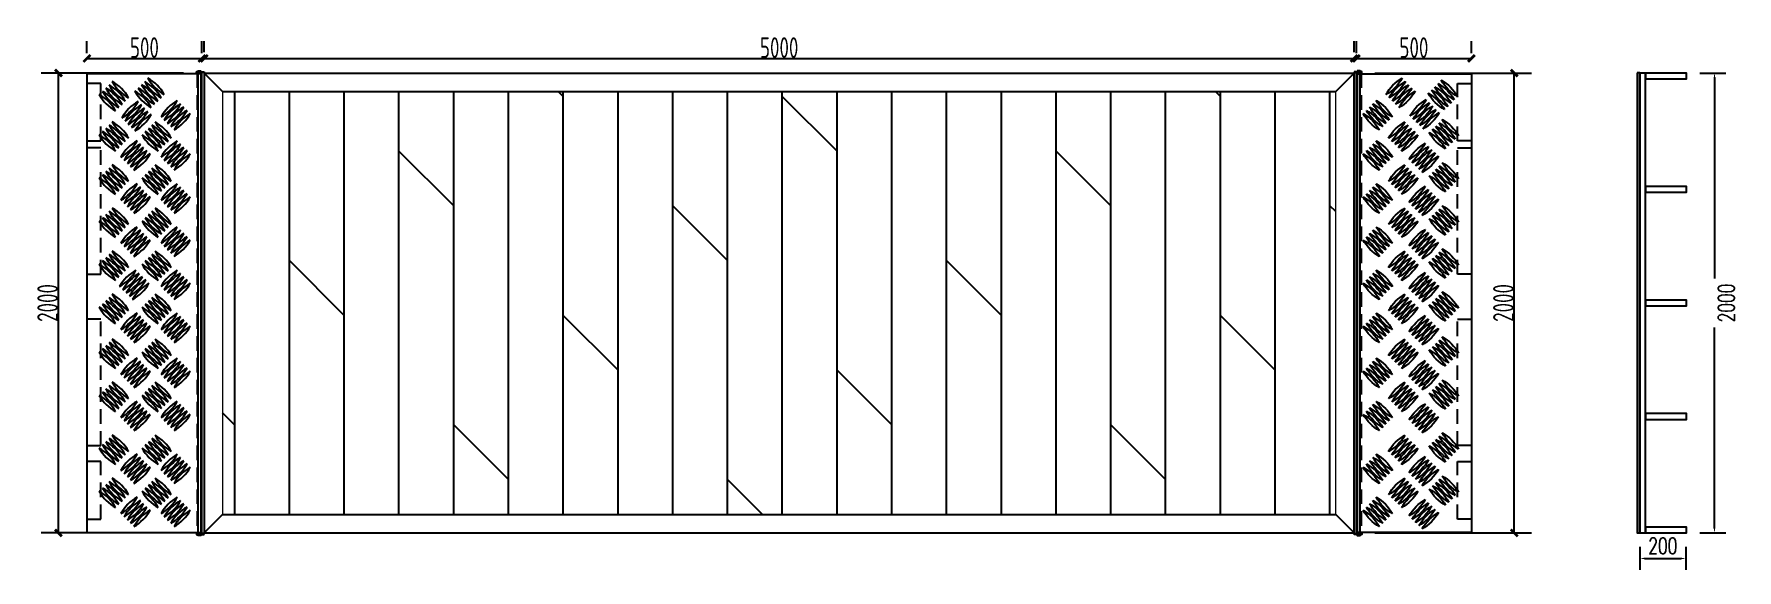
# Model space of a CAD drawing. Header units: millimetres. Extents: x -1546798 to -962116, y 1297493 to 1531173.
# Drawn here: x -1287169 to -1279764, y 1320704 to 1323034 of the extents above; entities that cross this region are included whole.
import ezdxf

# ---------------------------------------------------------------- set-up
doc = ezdxf.new("R2010")
doc.units = ezdxf.units.MM
doc.header["$LTSCALE"] = 10
doc.linetypes.add('DASHED2', pattern=[9.525, 6.35, -3.175])
doc.layers.get('0').update_dxf_attribs({"linetype": 'CONTINUOUS'})
doc.layers.get('DEFPOINTS').update_dxf_attribs({"linetype": 'CONTINUOUS'})
doc.layers.add('W-STEEL_FRAME钢架', color=3, linetype='CONTINUOUS')
doc.layers.add('木地板', color=32, linetype='CONTINUOUS')
doc.styles.get("Standard").update_dxf_attribs({"font": 'tssdeng.shx', "width": 0.7, "bigfont": 'hztxt.shx'})
doc.styles.add('STANDARD_T3', font='simplex.shx', dxfattribs={"width": 0.7, "bigfont": 'gbcbig.shx'})
doc.dimstyles.new('W&&20', dxfattribs={"dimtxt": 70, "dimasz": 20, "dimexe": 50, "dimexo": 60, "dimgap": 20, "dimtad": 1, "dimdec": 0, "dimzin": 0, "dimdsep": 46, "dimtxsty": 'STANDARD_T3', "dimcen": 0.09, "dimclrd": 1, "dimclre": 1, "dimclrt": 7, "dimazin": 2, "dimtfac": 1, "dimtdec": 0, "dimtix": 1, "dimtmove": 2, "dimatfit": 3, "dimfxl": 100, "dimtolj": 1, "dimtzin": 0, "dimarcsym": 0})
doc.dimstyles.new('W__30', dxfattribs={"dimtxt": 90, "dimasz": 30, "dimexe": 75, "dimexo": 90, "dimgap": 2, "dimtad": 1, "dimdec": 0, "dimzin": 0, "dimdsep": 46, "dimtxsty": 'Standard', "dimblk": 'ARCHTICK', "dimcen": 0.09, "dimclrd": 1, "dimclre": 1, "dimclrt": 2, "dimadec": 0, "dimazin": 0, "dimtfac": 1, "dimtdec": 0, "dimtix": 1, "dimtmove": 2, "dimatfit": 3, "dimldrblk": 'ARCHTICK', "dimfxl": 1, "dimtolj": 1, "dimtzin": 0, "dimarcsym": 0})

# ---------------------------------------------------------------- blocks, each defined once
blk = doc.blocks.new('*U246')
for centre, start, end in [((175.1, 0), 164.06078, 195.93922), ((-175.1, 0), 344.06078, 15.93922)]:
    blk.add_arc(centre, 182.1, start, end)
blk = doc.blocks.new('*U247')
at = {"color": 0, "linetype": 'ByBlock', "lineweight": -2, "transparency": 16777216}
for p in [(0, 0), (20, 0), (40, 0), (60, 0), (80, 0)]:
    blk.add_blockref('*U246', p, dxfattribs=at)
blk = doc.blocks.new('*U250')
for centre, start, end in [((175.1, 0), 164.06078, 195.93922), ((-175.1, 0), 344.06078, 15.93922)]:
    blk.add_arc(centre, 182.1, start, end)
blk = doc.blocks.new('*U251')
at = {"color": 0, "linetype": 'ByBlock', "lineweight": -2, "transparency": 16777216}
for p in [(0, 0), (20, 0), (40, 0), (60, 0), (80, 0)]:
    blk.add_blockref('*U250', p, dxfattribs=at)
blk = doc.blocks.new('*U252')
for centre, start, end in [((175.1, 0), 164.06078, 195.93922), ((-175.1, 0), 344.06078, 15.93922)]:
    blk.add_arc(centre, 182.1, start, end)
blk = doc.blocks.new('*U253')
at = {"color": 0, "linetype": 'ByBlock', "lineweight": -2, "transparency": 16777216}
for p in [(0, 0), (20, 0), (40, 0), (60, 0), (80, 0)]:
    blk.add_blockref('*U252', p, dxfattribs=at)
blk = doc.blocks.new('*U248')
for centre, start, end in [((175.1, 0), 164.06078, 195.93922), ((-175.1, 0), 344.06078, 15.93922)]:
    blk.add_arc(centre, 182.1, start, end)
blk = doc.blocks.new('*U249')
at = {"color": 0, "linetype": 'ByBlock', "lineweight": -2, "transparency": 16777216}
for p in [(0, 0), (20, 0), (40, 0), (60, 0), (80, 0)]:
    blk.add_blockref('*U248', p, dxfattribs=at)
blk = doc.blocks.new('_ARCHTICK')
at = {"color": 0, "linetype": 'ByBlock', "const_width": 0.4}
blk.add_lwpolyline([(-0.5, -0.5), (0.5, 0.5)], dxfattribs=at)
blk = doc.blocks.new('*D272')
at = {"layer": 'DEFPOINTS', "color": 0, "transparency": 16777216}
for p in [(-1287062.7, 1322864.7), (-1286428.9, 1322864.7), (-1286428.9, 1320864.7)]:
    blk.add_point(p, dxfattribs=at)
at = {"layer": 'W-STEEL_FRAME钢架', "color": 1, "lineweight": -2, "transparency": 16777216}
for p, q in [((-1286518.9, 1322864.7), (-1287137.7, 1322864.7)), ((-1287062.7, 1320864.7), (-1287062.7, 1322864.7)), ((-1286518.9, 1320864.7), (-1287137.7, 1320864.7))]:
    blk.add_line(p, q, dxfattribs=at)
at = {"layer": 'W-STEEL_FRAME钢架', "color": 1, "lineweight": -2, "transparency": 16777216, "xscale": 30, "yscale": 30, "zscale": 30}
for p, rotation in [((-1287062.7, 1322864.7), 90), ((-1287062.7, 1320864.7), 270)]:
    blk.add_blockref('_ARCHTICK', p, dxfattribs=dict(at, rotation=rotation))
at = {"layer": 'W-STEEL_FRAME钢架', "color": 2, "transparency": 16777216, "insert": (-1287109.7, 1321864.7), "char_height": 90, "attachment_point": 5, "rotation": 90}
blk.add_mtext('\\A1;2000', dxfattribs=at)
blk = doc.blocks.new('*U255')
at = {"color": 8, "linetype": 'Continuous'}
for p, q in [((-1.3, 2.4), (-2.7, 1.2)), ((0, 1.9), (0, -1.9)), ((-1.3, -2.4), (-2.7, -1.2))]:
    blk.add_line(p, q, dxfattribs=at)
at = {"color": 7, "linetype": 'Continuous'}
for p, q in [((24, 1.9), (0, 1.9)), ((0, 0), (25.6, 0)), ((24, 1.9), (24, 0)), ((25.6, -1.9), (25.6, 0)), ((0, -1.9), (25.6, -1.9))]:
    blk.add_line(p, q, dxfattribs=at)
for centre, radius, start, end in [((-4.1, 0), 3.7, 41.31782, 318.68218), ((-4.1, 0), 1.85, 41.31782, 318.68218), ((0, 3.6), 3.59, 221.31782, 270), ((0, -3.6), 3.59, 90, 138.68218), ((0, 3.6), 1.74, 221.31782, 270), ((0, -3.6), 1.74, 90, 138.68218)]:
    blk.add_arc(centre, radius, start, end, dxfattribs=at)
blk = doc.blocks.new('*D265')
at = {"layer": 'DEFPOINTS', "color": 0, "transparency": 16777216}
for p in [(-1286438.9, 1322928.1), (-1286938.9, 1322861.7), (-1286438.9, 1322861.7)]:
    blk.add_point(p, dxfattribs=at)
at = {"layer": 'W-STEEL_FRAME钢架', "color": 1, "lineweight": -2, "transparency": 16777216}
for p, q in [((-1286938.9, 1322951.7), (-1286938.9, 1323003.1)), ((-1286438.9, 1322951.7), (-1286438.9, 1323003.1)), ((-1286938.9, 1322928.1), (-1286438.9, 1322928.1))]:
    blk.add_line(p, q, dxfattribs=at)
at = {"layer": 'W-STEEL_FRAME钢架', "color": 1, "lineweight": -2, "transparency": 16777216, "xscale": 30, "yscale": 30, "zscale": 30, "rotation": 180}
blk.add_blockref('_ARCHTICK', (-1286938.9, 1322928.1), dxfattribs=at)
at = {"layer": 'W-STEEL_FRAME钢架', "color": 1, "lineweight": -2, "transparency": 16777216, "xscale": 30, "yscale": 30, "zscale": 30}
blk.add_blockref('_ARCHTICK', (-1286438.9, 1322928.1), dxfattribs=at)
at = {"layer": 'W-STEEL_FRAME钢架', "color": 2, "transparency": 16777216, "insert": (-1286688.9, 1322975.1), "char_height": 90, "attachment_point": 5}
blk.add_mtext('\\A1;500', dxfattribs=at)
blk = doc.blocks.new('*U256')
at = {"color": 8, "linetype": 'Continuous'}
for p, q in [((-1.3, 2.4), (-2.7, 1.2)), ((0, 1.9), (0, -1.9)), ((-1.3, -2.4), (-2.7, -1.2))]:
    blk.add_line(p, q, dxfattribs=at)
at = {"color": 7, "linetype": 'Continuous'}
for p, q in [((24, 1.9), (0, 1.9)), ((0, 0), (25.6, 0)), ((24, 1.9), (24, 0)), ((25.6, -1.9), (25.6, 0)), ((0, -1.9), (25.6, -1.9))]:
    blk.add_line(p, q, dxfattribs=at)
for centre, radius, start, end in [((-4.1, 0), 3.7, 41.31782, 318.68218), ((-4.1, 0), 1.85, 41.31782, 318.68218), ((0, 3.6), 3.59, 221.31782, 270), ((0, -3.6), 3.59, 90, 138.68218), ((0, 3.6), 1.74, 221.31782, 270), ((0, -3.6), 1.74, 90, 138.68218)]:
    blk.add_arc(centre, radius, start, end, dxfattribs=at)
blk = doc.blocks.new('*D259')
at = {"layer": 'DEFPOINTS', "color": 0, "transparency": 16777216}
for p in [(-1281428.9, 1322864.7), (-1280732.6, 1322864.7), (-1281428.9, 1320864.7)]:
    blk.add_point(p, dxfattribs=at)
at = {"layer": 'W-STEEL_FRAME钢架', "color": 1, "lineweight": -2, "transparency": 16777216}
for p, q in [((-1281338.9, 1322864.7), (-1280657.6, 1322864.7)), ((-1280732.6, 1320864.7), (-1280732.6, 1322864.7)), ((-1281338.9, 1320864.7), (-1280657.6, 1320864.7))]:
    blk.add_line(p, q, dxfattribs=at)
at = {"layer": 'W-STEEL_FRAME钢架', "color": 1, "lineweight": -2, "transparency": 16777216, "xscale": 30, "yscale": 30, "zscale": 30}
for p, rotation in [((-1280732.6, 1322864.7), 90), ((-1280732.6, 1320864.7), 270)]:
    blk.add_blockref('_ARCHTICK', p, dxfattribs=dict(at, rotation=rotation))
at = {"layer": 'W-STEEL_FRAME钢架', "color": 2, "transparency": 16777216, "insert": (-1280779.6, 1321864.7), "char_height": 90, "attachment_point": 5, "rotation": 90}
blk.add_mtext('\\A1;2000', dxfattribs=at)
blk = doc.blocks.new('*U257')
at = {"color": 8, "linetype": 'Continuous'}
for p, q in [((-1.3, 2.4), (-2.7, 1.2)), ((0, 1.9), (0, -1.9)), ((-1.3, -2.4), (-2.7, -1.2))]:
    blk.add_line(p, q, dxfattribs=at)
at = {"color": 7, "linetype": 'Continuous'}
for p, q in [((24, 1.9), (0, 1.9)), ((0, 0), (25.6, 0)), ((24, 1.9), (24, 0)), ((25.6, -1.9), (25.6, 0)), ((0, -1.9), (25.6, -1.9))]:
    blk.add_line(p, q, dxfattribs=at)
for centre, radius, start, end in [((-4.1, 0), 3.7, 41.31782, 318.68218), ((-4.1, 0), 1.85, 41.31782, 318.68218), ((0, 3.6), 3.59, 221.31782, 270), ((0, -3.6), 3.59, 90, 138.68218), ((0, 3.6), 1.74, 221.31782, 270), ((0, -3.6), 1.74, 90, 138.68218)]:
    blk.add_arc(centre, radius, start, end, dxfattribs=at)
blk = doc.blocks.new('*U258')
at = {"color": 8, "linetype": 'Continuous'}
for p, q in [((-1.3, 2.4), (-2.7, 1.2)), ((0, 1.9), (0, -1.9)), ((-1.3, -2.4), (-2.7, -1.2))]:
    blk.add_line(p, q, dxfattribs=at)
at = {"color": 7, "linetype": 'Continuous'}
for p, q in [((24, 1.9), (0, 1.9)), ((0, 0), (25.6, 0)), ((24, 1.9), (24, 0)), ((25.6, -1.9), (25.6, 0)), ((0, -1.9), (25.6, -1.9))]:
    blk.add_line(p, q, dxfattribs=at)
for centre, radius, start, end in [((-4.1, 0), 3.7, 41.31782, 318.68218), ((-4.1, 0), 1.85, 41.31782, 318.68218), ((0, 3.6), 3.59, 221.31782, 270), ((0, -3.6), 3.59, 90, 138.68218), ((0, 3.6), 1.74, 221.31782, 270), ((0, -3.6), 1.74, 90, 138.68218)]:
    blk.add_arc(centre, radius, start, end, dxfattribs=at)
blk = doc.blocks.new('*D266')
at = {"layer": 'DEFPOINTS', "color": 0, "transparency": 16777216}
for p in [(-1281428.9, 1322928.1), (-1286428.9, 1322864.7), (-1281428.9, 1322864.7)]:
    blk.add_point(p, dxfattribs=at)
at = {"layer": 'W-STEEL_FRAME钢架', "color": 1, "lineweight": -2, "transparency": 16777216}
for p, q in [((-1286428.9, 1322954.7), (-1286428.9, 1323003.1)), ((-1281428.9, 1322954.7), (-1281428.9, 1323003.1)), ((-1286428.9, 1322928.1), (-1281428.9, 1322928.1))]:
    blk.add_line(p, q, dxfattribs=at)
at = {"layer": 'W-STEEL_FRAME钢架', "color": 1, "lineweight": -2, "transparency": 16777216, "xscale": 30, "yscale": 30, "zscale": 30, "rotation": 180}
blk.add_blockref('_ARCHTICK', (-1286428.9, 1322928.1), dxfattribs=at)
at = {"layer": 'W-STEEL_FRAME钢架', "color": 1, "lineweight": -2, "transparency": 16777216, "xscale": 30, "yscale": 30, "zscale": 30}
blk.add_blockref('_ARCHTICK', (-1281428.9, 1322928.1), dxfattribs=at)
at = {"layer": 'W-STEEL_FRAME钢架', "color": 2, "transparency": 16777216, "insert": (-1283928.9, 1322975.1), "char_height": 90, "attachment_point": 5}
blk.add_mtext('\\A1;5000', dxfattribs=at)
blk = doc.blocks.new('*D267')
at = {"layer": 'DEFPOINTS', "color": 0, "transparency": 16777216}
for p in [(-1280918.9, 1322928.1), (-1281418.9, 1322861.7), (-1280918.9, 1322861.7)]:
    blk.add_point(p, dxfattribs=at)
at = {"layer": 'W-STEEL_FRAME钢架', "color": 1, "lineweight": -2, "transparency": 16777216}
for p, q in [((-1281418.9, 1322951.7), (-1281418.9, 1323003.1)), ((-1280918.9, 1322951.7), (-1280918.9, 1323003.1)), ((-1281418.9, 1322928.1), (-1280918.9, 1322928.1))]:
    blk.add_line(p, q, dxfattribs=at)
at = {"layer": 'W-STEEL_FRAME钢架', "color": 1, "lineweight": -2, "transparency": 16777216, "xscale": 30, "yscale": 30, "zscale": 30, "rotation": 180}
blk.add_blockref('_ARCHTICK', (-1281418.9, 1322928.1), dxfattribs=at)
at = {"layer": 'W-STEEL_FRAME钢架', "color": 1, "lineweight": -2, "transparency": 16777216, "xscale": 30, "yscale": 30, "zscale": 30}
blk.add_blockref('_ARCHTICK', (-1280918.9, 1322928.1), dxfattribs=at)
at = {"layer": 'W-STEEL_FRAME钢架', "color": 2, "transparency": 16777216, "insert": (-1281168.9, 1322975.1), "char_height": 90, "attachment_point": 5}
blk.add_mtext('\\A1;500', dxfattribs=at)
blk = doc.blocks.new('*D529')
at = {"layer": 'DEFPOINTS', "color": 0, "transparency": 16777216}
for p in [(-1280186.4, 1320864.7), (-1279986.3, 1320864.7), (-1279986.3, 1320753.6)]:
    blk.add_point(p, dxfattribs=at)
at = {"layer": 'W-STEEL_FRAME钢架', "color": 1, "lineweight": -2, "transparency": 16777216}
for p, q in [((-1280186.4, 1320804.7), (-1280186.4, 1320703.6)), ((-1280166.4, 1320753.6), (-1280006.3, 1320753.6)), ((-1279986.3, 1320804.7), (-1279986.3, 1320703.6))]:
    blk.add_line(p, q, dxfattribs=at)
at = {"layer": 'W-STEEL_FRAME钢架', "color": 1, "transparency": 16777216}
for points in [[(-1280166.4, 1320756.9), (-1280166.4, 1320750.3), (-1280186.4, 1320753.6)], [(-1280006.3, 1320756.9), (-1280006.3, 1320750.3), (-1279986.3, 1320753.6)]]:
    blk.add_solid(points, dxfattribs=at)
at = {"layer": 'W-STEEL_FRAME钢架', "color": 7, "transparency": 16777216, "insert": (-1280086.4, 1320808.6), "char_height": 70, "attachment_point": 5, "style": 'STANDARD_T3'}
blk.add_mtext('\\A1;200', dxfattribs=at)
blk = doc.blocks.new('*D530')
at = {"layer": 'DEFPOINTS', "color": 0, "transparency": 16777216}
for p in [(-1279986.3, 1322864.7), (-1279986.3, 1320864.7), (-1279862, 1320864.7)]:
    blk.add_point(p, dxfattribs=at)
at = {"layer": 'W-STEEL_FRAME钢架', "color": 1, "lineweight": -2, "transparency": 16777216}
for p, q in [((-1279926.3, 1322864.7), (-1279812, 1322864.7)), ((-1279862, 1322844.7), (-1279862, 1321971)), ((-1279862, 1320884.7), (-1279862, 1321758.4)), ((-1279926.3, 1320864.7), (-1279812, 1320864.7))]:
    blk.add_line(p, q, dxfattribs=at)
at = {"layer": 'W-STEEL_FRAME钢架', "color": 1, "transparency": 16777216}
for points in [[(-1279865.3, 1322844.7), (-1279858.6, 1322844.7), (-1279862, 1322864.7)], [(-1279865.3, 1320884.7), (-1279858.6, 1320884.7), (-1279862, 1320864.7)]]:
    blk.add_solid(points, dxfattribs=at)
at = {"layer": 'W-STEEL_FRAME钢架', "color": 7, "transparency": 16777216, "insert": (-1279810.2, 1321864.7), "char_height": 70, "attachment_point": 5, "rotation": 90, "style": 'STANDARD_T3'}
blk.add_mtext('\\A1;2000', dxfattribs=at)
blk = doc.blocks.new('*U1193')
at = {"layer": 'W-STEEL_FRAME钢架'}
blk.add_lwpolyline([(-24.9, 177.9), (-24.9, 0), (0, 0), (0, 177.9)], close=True, dxfattribs=at)
blk = doc.blocks.new('*U1194')
at = {"layer": 'W-STEEL_FRAME钢架', "color": 0, "linetype": 'ByBlock', "lineweight": -2, "transparency": 16777216, "rotation": 90.00000000000675}
for p in [(-1279986.3, 1322864.7), (-1279986.3, 1322370.9), (-1279986.3, 1321877.1), (-1279986.3, 1321383.3), (-1279986.3, 1320889.6)]:
    blk.add_blockref('*U1193', p, dxfattribs=at)

msp = doc.modelspace()

# ---------------------------------------------------------------- hatches: boundary and pattern name
at = {"layer": '木地板', "ltscale": 500}
h = msp.add_hatch(dxfattribs=at)
h.set_pattern_fill('DOLMIT', color=256, scale=300, angle=90, style=0)
h.set_pattern_definition([(90, (-1460364.32, 1214417.07), (-238.12262, 1e-14), []), (135, (-1460364.3, 1214417.1), (-476.245, -476.245), [336.7564, -673.512])])
h.paths.add_polyline_path([(-1281508.9, 1320944.7), (-1281508.9, 1322784.7), (-1286348.9, 1322784.7), (-1286348.9, 1320944.7)])

# ---------------------------------------------------------------- linework, layer by layer
at = {"color": 3}
for p, q in [((-1286428.9, 1322864.7), (-1281428.9, 1322864.7)), ((-1286428.9, 1322864.7), (-1286428.9, 1320864.7)), ((-1286428.9, 1322864.7), (-1286348.9, 1322784.7)), ((-1281508.9, 1322784.7), (-1281428.9, 1322864.7)), ((-1281428.9, 1320864.7), (-1281428.9, 1322864.7)), ((-1286348.9, 1322784.7), (-1281508.9, 1322784.7)), ((-1286428.9, 1320864.7), (-1286348.9, 1320944.7)), ((-1286348.9, 1320944.7), (-1281508.9, 1320944.7)), ((-1281508.9, 1320944.7), (-1281428.9, 1320864.7)), ((-1286428.9, 1320864.7), (-1281428.9, 1320864.7))]:
    msp.add_line(p, q, dxfattribs=at)
at = {"color": 3, "lineweight": 5}
for p, q in [((-1286348.9, 1322784.7), (-1286348.9, 1320944.7)), ((-1281508.9, 1320944.7), (-1281508.9, 1322784.7))]:
    msp.add_line(p, q, dxfattribs=at)
for points in [[(-1286938.9, 1320866.7), (-1286438.9, 1320866.7), (-1286438.9, 1322861.7), (-1286938.9, 1322861.7)], [(-1280918.9, 1320866.7), (-1281418.9, 1320866.7), (-1281418.9, 1322861.7), (-1280918.9, 1322861.7)]]:
    msp.add_lwpolyline(points, close=True)
at = {"linetype": 'DASHED2'}
for points in [[(-1286938.9, 1322569.2), (-1286878.9, 1322569.2), (-1286878.9, 1322819.2), (-1286938.9, 1322819.2)], [(-1286458.9, 1320864.7), (-1286438.9, 1320864.7), (-1286438.9, 1322863.7), (-1286458.9, 1322863.7)], [(-1281398.9, 1320864.7), (-1281418.9, 1320864.7), (-1281418.9, 1322863.7), (-1281398.9, 1322863.7)], [(-1280918.9, 1322569.2), (-1280978.9, 1322569.2), (-1280978.9, 1322819.2), (-1280918.9, 1322819.2)], [(-1286938.9, 1321989.2), (-1286878.9, 1321989.2), (-1286878.9, 1322539.2), (-1286938.9, 1322539.2)], [(-1280918.9, 1321989.2), (-1280978.9, 1321989.2), (-1280978.9, 1322539.2), (-1280918.9, 1322539.2)], [(-1286938.9, 1321244.1), (-1286878.9, 1321244.1), (-1286878.9, 1321794.1), (-1286938.9, 1321794.1)], [(-1280918.9, 1321244.1), (-1280978.9, 1321244.1), (-1280978.9, 1321794.1), (-1280918.9, 1321794.1)], [(-1286938.9, 1320925), (-1286878.9, 1320925), (-1286878.9, 1321175), (-1286938.9, 1321175)], [(-1280918.9, 1320925), (-1280978.9, 1320925), (-1280978.9, 1321175), (-1280918.9, 1321175)]]:
    msp.add_lwpolyline(points, close=True, dxfattribs=at)
at = {"color": 4}
for points in [[(-1286442.9, 1322873.7), (-1286442.9, 1320853.3), (-1286454.9, 1320853.3), (-1286454.9, 1322873.7)], [(-1281414.9, 1322873.7), (-1281414.9, 1320853.3), (-1281402.9, 1320853.3), (-1281402.9, 1322873.7)], [(-1280198.4, 1322865.1), (-1280198.4, 1320864.7), (-1280186.4, 1320864.7), (-1280186.4, 1322865.1)]]:
    msp.add_lwpolyline(points, close=True, dxfattribs=at)
at = {"layer": 'W-STEEL_FRAME钢架'}
msp.add_lwpolyline([(-1280186.4, 1320864.7), (-1280161.3, 1320864.7), (-1280161.3, 1322864.7), (-1280186.4, 1322864.7)], close=True, dxfattribs=at)

# ---------------------------------------------------------------- block references
for name, p, rotation in [('*U251', (-1286849.7, 1322735.3), 44.99999999962338), ('*U253', (-1286694.5, 1322749.9), 44.99999999962338), ('*U257', (-1281402.9, 1322868.2), 180), ('*U249', (-1286695.2, 1322648.3), 135.0000000003765), ('*U247', (-1286524.7, 1322652.6), 135.0000000003765), ('*U251', (-1286849.7, 1322560.4), 44.99999999962338), ('*U253', (-1286664, 1322560.4), 44.99999999962338), ('*U249', (-1286699.5, 1322477.7), 135.0000000003765), ('*U247', (-1286524.7, 1322477.7), 135.0000000003765), ('*U251', (-1286849.7, 1322372.9), 44.99999999962338), ('*U253', (-1286664, 1322372.9), 44.99999999962338), ('*U249', (-1286699.5, 1322290.2), 135.0000000003765), ('*U247', (-1286524.7, 1322290.2), 135.0000000003765), ('*U251', (-1286849.7, 1322185.5), 44.99999999962338), ('*U253', (-1286664, 1322185.5), 44.99999999962338), ('*U249', (-1286699.5, 1322102.8), 135.0000000003765), ('*U247', (-1286524.7, 1322102.8), 135.0000000003765), ('*U251', (-1286849.7, 1321998), 44.99999999962338), ('*U253', (-1286664, 1321998), 44.99999999962338), ('*U249', (-1286704.6, 1321915.3), 135.0000000003765), ('*U247', (-1286524.7, 1321915.3), 135.0000000003765), ('*U251', (-1286849.7, 1321810.6), 44.99999999962338), ('*U253', (-1286664, 1321810.6), 44.99999999962338), ('*U249', (-1286699.5, 1321727.9), 135.0000000003765), ('*U247', (-1286524.7, 1321727.9), 135.0000000003765), ('*U251', (-1286849.7, 1321615), 44.99999999962311), ('*U253', (-1286664, 1321615), 44.99999999962311), ('*U249', (-1286699.5, 1321532.3), 135.0000000003769), ('*U247', (-1286524.7, 1321532.3), 135.0000000003769), ('*U251', (-1286849.7, 1321427.6), 44.99999999962311), ('*U253', (-1286664, 1321427.6), 44.99999999962311), ('*U249', (-1286699.5, 1321344.8), 135.0000000003769), ('*U247', (-1286524.7, 1321344.8), 135.0000000003769), ('*U251', (-1286849.7, 1321197.8), 44.99999999962311), ('*U253', (-1286664, 1321197.8), 44.99999999962311), ('*U249', (-1286699.5, 1321115), 135.0000000003769), ('*U247', (-1286524.7, 1321115), 135.0000000003769), ('*U251', (-1286849.7, 1321010.3), 44.99999999962311), ('*U253', (-1286664, 1321010.3), 44.99999999962311), ('*U249', (-1286699.5, 1320927.6), 135.0000000003769), ('*U247', (-1286524.7, 1320927.6), 135.0000000003769)]:
    msp.add_blockref(name, p, dxfattribs=dict(rotation=rotation))
at = {"xscale": -1}
for name, p, rotation in [('*U255', (-1286454.9, 1322868.2), 180), ('*U253', (-1281198.8, 1322749.9), 315.0000000003767), ('*U249', (-1281070.9, 1322741), 224.9999999996235), ('*U247', (-1281354.2, 1322652.6), 224.9999999996235), ('*U253', (-1281094.1, 1322657), 315.0000000003767), ('*U249', (-1281066.6, 1322570.3), 224.9999999996235), ('*U253', (-1281186.8, 1322560.4), 315.0000000003767), ('*U247', (-1281354.2, 1322477.7), 224.9999999996235), ('*U253', (-1281098, 1322467.5), 315.0000000003767), ('*U253', (-1281186.8, 1322372.9), 315.0000000003767), ('*U249', (-1281066.6, 1322382.8), 224.9999999996235), ('*U247', (-1281354.2, 1322290.2), 224.9999999996235), ('*U253', (-1281098, 1322280), 315.0000000003767), ('*U249', (-1281066.6, 1322195.4), 224.9999999996235), ('*U253', (-1281186.8, 1322185.5), 315.0000000003767), ('*U247', (-1281354.2, 1322102.8), 224.9999999996235), ('*U253', (-1281098, 1322092.6), 315.0000000003767), ('*U253', (-1281186.8, 1321998), 315.0000000003767), ('*U249', (-1281066.6, 1322007.9), 224.9999999996235), ('*U247', (-1281354.2, 1321915.3), 224.9999999996235), ('*U253', (-1281098, 1321905.1), 315.0000000003767), ('*U249', (-1281066.6, 1321820.5), 224.9999999996235), ('*U253', (-1281186.8, 1321810.6), 315.0000000003767), ('*U247', (-1281354.2, 1321727.9), 224.9999999996235), ('*U253', (-1281098, 1321717.7), 315.0000000003767), ('*U253', (-1281186.8, 1321615), 315.0000000003769), ('*U249', (-1281066.6, 1321624.9), 224.9999999996231), ('*U247', (-1281354.2, 1321532.3), 224.9999999996231), ('*U253', (-1281098, 1321522.1), 315.0000000003769), ('*U253', (-1281186.8, 1321427.6), 315.0000000003769), ('*U249', (-1281066.6, 1321437.5), 224.9999999996231), ('*U247', (-1281354.2, 1321344.8), 224.9999999996231), ('*U253', (-1281098, 1321334.7), 315.0000000003769), ('*U253', (-1281186.8, 1321197.8), 315.0000000003769), ('*U249', (-1281066.6, 1321207.7), 224.9999999996231), ('*U247', (-1281354.2, 1321115), 224.9999999996231), ('*U253', (-1281098, 1321104.9), 315.0000000003769), ('*U253', (-1281186.8, 1321010.3), 315.0000000003769), ('*U249', (-1281066.6, 1321020.2), 224.9999999996231), ('*U247', (-1281354.2, 1320927.6), 224.9999999996231), ('*U253', (-1281098, 1320917.4), 315.0000000003769)]:
    msp.add_blockref(name, p, dxfattribs=dict(at, rotation=rotation))
msp.add_blockref('*U256', (-1286454.9, 1320859.5))
msp.add_blockref('*U258', (-1281402.9, 1320859.5), dxfattribs=at)
at = {"layer": 'W-STEEL_FRAME钢架', "color": 0}
msp.add_blockref('*U1194', (2.9, 0), dxfattribs=at)

# ---------------------------------------------------------------- dimensions: what is measured, and where the dimension line sits
at = {"layer": 'W-STEEL_FRAME钢架'}
dim = msp.add_aligned_dim(p1=(-1286938.9, 1322861.7), p2=(-1286438.9, 1322861.7), distance=66.4, dimstyle='W__30', dxfattribs=at)
dim.commit()
dim.dimension.update_dxf_attribs({"geometry": '*D265', "text_midpoint": (-1286688.9, 1322975.1)})
for base, p1, p2, dimstyle, picture, middle in [((-1281428.9, 1322928.1), (-1286428.9, 1322864.7), (-1281428.9, 1322864.7), 'W__30', '*D266', (-1283928.9, 1322975.1)), ((-1280918.9, 1322928.1), (-1281418.9, 1322861.7), (-1280918.9, 1322861.7), 'W__30', '*D267', (-1281168.9, 1322975.1)), ((-1279986.3, 1320753.6), (-1280186.4, 1320864.7), (-1279986.3, 1320864.7), 'W&&20', '*D529', (-1280086.4, 1320808.6))]:
    dim = msp.add_linear_dim(base=base, p1=p1, p2=p2, dimstyle=dimstyle, dxfattribs=at)
    dim.commit()
    dim.dimension.update_dxf_attribs({"geometry": picture, "text_midpoint": middle})
for base, p1, p2, picture, middle in [((-1287062.7, 1322864.7), (-1286428.9, 1320864.7), (-1286428.9, 1322864.7), '*D272', (-1287109.7, 1321864.7)), ((-1280732.6, 1322864.7), (-1281428.9, 1320864.7), (-1281428.9, 1322864.7), '*D259', (-1280779.6, 1321864.7))]:
    dim = msp.add_linear_dim(base=base, p1=p1, p2=p2, angle=90, dimstyle='W__30', dxfattribs=at)
    dim.commit()
    dim.dimension.update_dxf_attribs({"geometry": picture, "text_midpoint": middle})
dim = msp.add_linear_dim(base=(-1279862, 1320864.7), p1=(-1279986.3, 1322864.7), p2=(-1279986.3, 1320864.7), angle=90, dimstyle='W&&20', dxfattribs=at)
dim.commit()
dim.dimension.update_dxf_attribs({"geometry": '*D530', "text_midpoint": (-1279810.2, 1321864.7), "dimtype": 160})

doc.saveas('drawing.dxf')
